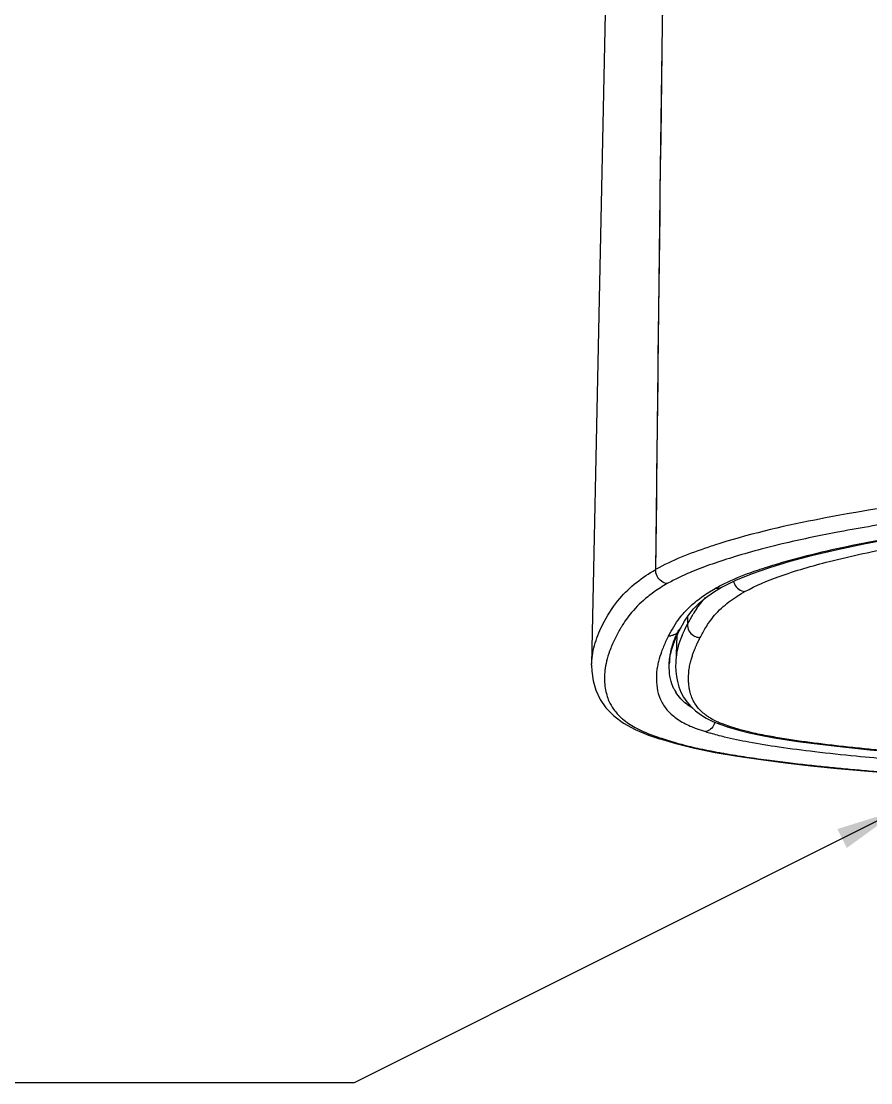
# Model space of a CAD drawing. Extents: x 11295 to 11888, y -24362 to -23942.
# Drawn here: x 11442.85 to 11462.68, y -24293.93 to -24269.13 of the extents above; entities that cross this region are included whole.
import ezdxf

# ---------------------------------------------------------------- set-up
doc = ezdxf.new("R2010")
doc.units = 0
doc.header["$MEASUREMENT"] = 0
doc.layers.get('0').update_dxf_attribs({"linetype": 'CONTINUOUS'})
doc.layers.add('\\M+5B3DF\\M+5B4E7\\M+5CFDF', color=3, linetype='CONTINUOUS', lineweight=18)
doc.styles.add('\\M+5CAFD\\M+5D7D6', font='txt.shx')
doc.dimstyles.new('X\\M+5B3DF\\M+5B4E7\\M+5D1F9\\M+5CABD', dxfattribs={"dimtxt": 2, "dimasz": 1.5, "dimexe": 0.5, "dimexo": 0, "dimgap": 1, "dimtad": 1, "dimtoh": 1, "dimdec": 1, "dimzin": 1, "dimdsep": 46, "dimtxsty": '\\M+5CAFD\\M+5D7D6', "dimcen": 0, "dimadec": 0, "dimazin": 0, "dimtfac": 1, "dimtdec": 1, "dimtmove": 0, "dimatfit": 3, "dimfxl": 0, "dimtolj": 1, "dimtzin": 0, "dimarcsym": 0})

msp = doc.modelspace()

# ---------------------------------------------------------------- linework, layer by layer
at = {"color": 7, "linetype": 'Continuous'}
for p, q in [((11457.4, -24224.642), (11456.165, -24284.153)), ((11459.531, -24282.191), (11459.899, -24282.04)), ((11459.203, -24282.355), (11459.531, -24282.191)), ((11458.826, -24282.6), (11459.01, -24282.472)), ((11458.882, -24282.488), (11459.052, -24282.387)), ((11459.01, -24282.472), (11459.201, -24282.356)), ((11458.333, -24283.152), (11458.435, -24282.999)), ((11458.401, -24283.221), (11458.533, -24282.985)), ((11458.406, -24283.042), (11458.401, -24283.221)), ((11458.435, -24282.999), (11458.546, -24282.859)), ((11458.227, -24283.343), (11458.24, -24283.318)), ((11458.24, -24283.318), (11458.333, -24283.152)), ((11458.123, -24283.564), (11458.175, -24283.446)), ((11458.154, -24283.494), (11458.129, -24284.127)), ((11458.175, -24283.446), (11458.225, -24283.346)), ((11458.227, -24283.343), (11458.225, -24283.346)), ((11458.155, -24283.892), (11458.191, -24283.738)), ((11457.978, -24284.149), (11457.987, -24284.036)), ((11456.165, -24284.175), (11456.165, -24284.153)), ((11457.978, -24284.149), (11457.978, -24284.144)), ((11459.157, -24285.556), (11459.34, -24285.616)), ((11459.428, -24285.621), (11459.217, -24285.549)), ((11458.581, -24285.645), (11458.826, -24285.729)), ((11458.866, -24285.717), (11458.826, -24285.729)), ((11459.33, -24285.613), (11459.382, -24285.63)), ((11459.382, -24285.63), (11459.603, -24285.696)), ((11457.741, -24285.892), (11458.128, -24286.008)), ((11458.128, -24286.008), (11458.57, -24286.116)), ((11458.57, -24286.116), (11459.053, -24286.213)), ((11459.053, -24286.213), (11459.57, -24286.301))]:
    msp.add_line(p, q, dxfattribs=at)
for points in [[(11459.899, -24282.04), (11460.324, -24281.891), (11460.803, -24281.747), (11461.33, -24281.607), (11461.904, -24281.472), (11462.522, -24281.343), (11463.185, -24281.22), (11463.889, -24281.103), (11464.634, -24280.994), (11465.42, -24280.893), (11466.245, -24280.801), (11467.106, -24280.717), (11468.005, -24280.643), (11468.939, -24280.58), (11469.907, -24280.527), (11470.909, -24280.487), (11471.942, -24280.459), (11473.004, -24280.446), (11473.467, -24280.444)], [(11458.546, -24282.859), (11458.673, -24282.728), (11458.826, -24282.6)], [(11457.987, -24284.036), (11458.006, -24283.92), (11458.036, -24283.802), (11458.076, -24283.683), (11458.123, -24283.564)], [(11456.165, -24284.175), (11456.169, -24284.315), (11456.199, -24284.54), (11456.261, -24284.762), (11456.361, -24284.976), (11456.5, -24285.175), (11456.682, -24285.358), (11456.911, -24285.527)], [(11458.129, -24284.127), (11458.127, -24284.192), (11458.131, -24284.316), (11458.144, -24284.438), (11458.168, -24284.56)], [(11458.168, -24284.56), (11458.203, -24284.683), (11458.251, -24284.805)], [(11458.251, -24284.805), (11458.313, -24284.922), (11458.39, -24285.035), (11458.482, -24285.142)], [(11458.482, -24285.142), (11458.588, -24285.241), (11458.708, -24285.331), (11458.842, -24285.414), (11458.992, -24285.489), (11459.157, -24285.556)], [(11456.911, -24285.527), (11457.182, -24285.677), (11457.494, -24285.808), (11457.751, -24285.895)], [(11459.603, -24285.696), (11459.846, -24285.756), (11460.107, -24285.811), (11460.384, -24285.863), (11460.676, -24285.911), (11460.982, -24285.956), (11461.298, -24286), (11461.625, -24286.04), (11461.962, -24286.079), (11462.307, -24286.116), (11462.661, -24286.152), (11463.023, -24286.185), (11463.174, -24286.198)], [(11459.57, -24286.301), (11460.117, -24286.382), (11460.69, -24286.456), (11461.285, -24286.524), (11461.901, -24286.587), (11462.537, -24286.646), (11463.192, -24286.699), (11463.277, -24286.706)]]:
    msp.add_lwpolyline(points, dxfattribs=at)
for centre, radius, start, end in [((11459.661, -24285.33), 3.514, 119.4962, 125.5117), ((11461.073, -24285.941), 4.089, 117.5636, 119.6333), ((11462.106, -24286.603), 4.772, 119.6802, 120.5549), ((11459.986, -24284.428), 2.224, 133.7856, 138.2092), ((11460.756, -24284.347), 2.607, 144.8902, 148.5102), ((11460.775, -24284.971), 3.178, 152.2935, 157.2654), ((11457.97, -24283.195), 0.299, 268.3224, 277.9889), ((11460.938, -24284.637), 3.029, 154.9141, 157.483), ((11461.067, -24284.62), 3.01, 157.6887, 157.9123), ((11458.708, -24283.228), 0.304, 258.1755, 268.2363), ((11459.567, -24284.208), 1.59, 173.193, 177.6838), ((11459.699, -24284.185), 1.571, 173.521, 177.7259), ((11459.739, -24284.19), 1.611, 169.3697, 173.5126), ((11459.287, -24284.488), 1.61, 169.5939, 180.4602), ((11459.417, -24284.513), 1.743, 165.935, 169.5733), ((11458.945, -24284.306), 0.956, 206.1246, 211.4173), ((11460.147, -24281.843), 4.104, 251.2184, 252.9967), ((11459.409, -24280.8), 5.335, 251.8678, 252.9105)]:
    msp.add_arc(centre, radius, start, end, dxfattribs=at)
for points, start_tangent, end_tangent in [([(11459.905, -24183.365), (11459.442, -24201.368), (11458.832, -24221.842), (11458.341, -24241.022), (11457.952, -24260.433), (11457.659, -24281.944)], (-0.019452, -0.999811), (-0.010086, -0.999949)), ([(11459.993, -24183.366), (11459.101, -24213.705), (11458.218, -24246.585), (11457.659, -24281.944)], (-0.021669, -0.999765), (-0.010232, -0.999948)), ([(11488.034, -24281.414), (11487.72, -24281.316), (11484.881, -24280.659), (11481.232, -24280.161), (11477.57, -24279.887), (11473.277, -24279.782), (11469.077, -24279.9), (11465.403, -24280.189), (11461.377, -24280.785), (11459.036, -24281.373), (11458.878, -24281.425)], (-0.951046, 0.309049), (-0.949379, -0.314132)), ([(11473.465, -24280.142), (11472.917, -24280.143), (11470.129, -24280.212), (11467.534, -24280.364), (11465.274, -24280.574), (11463.39, -24280.819), (11461.864, -24281.078), (11460.616, -24281.345), (11460.124, -24281.468)], (-1, 0.000321), (-0.967126, -0.254298)), ([(11473.467, -24280.435), (11469.804, -24280.523), (11466.65, -24280.75), (11464.109, -24281.058), (11462.122, -24281.409), (11460.274, -24281.884), (11459.797, -24282.046)], (-0.99999, -0.004564), (-0.937027, -0.349257)), ([(11459.744, -24282.457), (11460.54, -24282.106), (11461.713, -24281.754), (11463.286, -24281.413), (11465.297, -24281.101), (11467.78, -24280.841), (11470.574, -24280.673), (11473.466, -24280.616)], (0.869962, 0.49312), (1, -0.000392)), ([(11458.878, -24281.425), (11457.659, -24281.944)], (-0.949379, -0.314132), (-0.86864, -0.495444)), ([(11460.124, -24281.468), (11459.519, -24281.639), (11458.979, -24281.814), (11458.496, -24281.999), (11458.314, -24282.078)], (-0.967126, -0.254298), (-0.910439, -0.413642)), ([(11456.165, -24284.153), (11456.169, -24284.074), (11456.269, -24283.596), (11456.466, -24283.147), (11456.823, -24282.616), (11457.659, -24281.944)], (0.022016, 0.999758), (0.869543, 0.493857)), ([(11457.932, -24282.272), (11457.795, -24282.216), (11457.695, -24282.098), (11457.659, -24281.944)], (-0.991942, 0.12669), (0.012094, 0.999927)), ([(11458.314, -24282.078), (11458.196, -24282.133), (11457.931, -24282.272)], (-0.910439, -0.413642), (-0.869823, -0.493364)), ([(11459.797, -24282.046), (11459.181, -24282.316)], (-0.937027, -0.349257), (-0.886378, -0.462962)), ([(11459.478, -24282.218), (11459.499, -24282.276), (11459.6, -24282.401), (11459.744, -24282.457)], (0.249349, -0.968414), (0.994884, -0.10102)), ([(11457.621, -24282.47), (11457.475, -24282.58), (11457.099, -24282.946), (11456.861, -24283.28), (11456.826, -24283.339)], (-0.813277, -0.581877), (-0.500736, -0.8656)), ([(11458.447, -24282.822), (11458.579, -24282.704), (11458.882, -24282.488)], (0.721748, 0.692156), (0.846907, 0.53174)), ([(11459.037, -24283.01), (11459.194, -24282.847), (11459.371, -24282.699), (11459.555, -24282.571), (11459.681, -24282.494)], (0.65068, 0.759352), (0.861054, 0.508513)), ([(11459.201, -24282.356), (11459.186, -24282.364), (11459.052, -24282.387)], (-0.865547, -0.500828), (-0.994891, 0.100959)), ([(11458.623, -24282.847), (11458.743, -24282.692), (11458.827, -24282.599)], (0.576107, 0.817374), (0.692751, 0.721177)), ([(11457.961, -24283.494), (11458.22, -24283.075), (11458.327, -24282.945)], (0.46224, 0.886755), (0.6662, 0.745773)), ([(11458.698, -24283.531), (11458.758, -24283.419), (11458.83, -24283.297), (11458.919, -24283.161), (11459.037, -24283.01)], (0.458837, 0.88852), (0.65068, 0.759352)), ([(11458.282, -24283.477), (11458.295, -24283.446), (11458.308, -24283.417), (11458.319, -24283.391), (11458.33, -24283.367), (11458.34, -24283.345), (11458.349, -24283.326), (11458.357, -24283.309), (11458.364, -24283.294), (11458.371, -24283.28), (11458.377, -24283.268), (11458.382, -24283.258), (11458.387, -24283.248), (11458.392, -24283.238), (11458.396, -24283.229), (11458.399, -24283.224)], (0.379633, 0.925137), (0.453749, 0.891129)), ([(11458.401, -24283.221), (11458.437, -24283.372), (11458.546, -24283.486), (11458.645, -24283.525)], (-0.036948, -0.999317), (0.978962, -0.204044)), ([(11456.826, -24283.339), (11456.699, -24283.581), (11456.586, -24283.848), (11456.514, -24284.086), (11456.476, -24284.298), (11456.465, -24284.479)], (-0.500736, -0.8656), (-0.001976, -0.999998)), ([(11457.988, -24284.02), (11458.005, -24283.908), (11458.094, -24283.594), (11458.139, -24283.476)], (0.118393, 0.992967), (0.382709, 0.923869)), ([(11458.166, -24283.421), (11458.109, -24283.46), (11458.012, -24283.491)], (-0.746379, -0.665521), (-0.990365, -0.138484)), ([(11458.225, -24283.346), (11458.215, -24283.363), (11458.166, -24283.421)], (-0.476455, -0.879199), (-0.746379, -0.665521)), ([(11458.191, -24283.738), (11458.196, -24283.72), (11458.211, -24283.672), (11458.226, -24283.627), (11458.241, -24283.585), (11458.255, -24283.546), (11458.269, -24283.51), (11458.278, -24283.488)], (0.270529, 0.962712), (0.376019, 0.926612)), ([(11458.457, -24284.77), (11458.443, -24284.696), (11458.431, -24284.594), (11458.427, -24284.501), (11458.429, -24284.416), (11458.435, -24284.338), (11458.443, -24284.265), (11458.454, -24284.199), (11458.467, -24284.137), (11458.481, -24284.081), (11458.495, -24284.028), (11458.51, -24283.98), (11458.524, -24283.935), (11458.539, -24283.894), (11458.553, -24283.855), (11458.567, -24283.82), (11458.581, -24283.786), (11458.594, -24283.755), (11458.606, -24283.727), (11458.617, -24283.7), (11458.628, -24283.676), (11458.638, -24283.655), (11458.647, -24283.636), (11458.655, -24283.619), (11458.662, -24283.604), (11458.668, -24283.59), (11458.674, -24283.579), (11458.68, -24283.568), (11458.685, -24283.558), (11458.689, -24283.549), (11458.694, -24283.54), (11458.698, -24283.531)], (-0.217806, 0.975992), (0.456659, 0.889642)), ([(11457.844, -24283.743), (11457.797, -24283.862), (11457.727, -24284.089)], (-0.385427, -0.922738), (-0.242291, -0.970204)), ([(11458.086, -24284.727), (11458.007, -24284.499), (11457.977, -24284.239), (11457.978, -24284.149)], (-0.440048, 0.897974), (0.036884, 0.99932)), ([(11456.465, -24284.479), (11456.465, -24284.49), (11456.477, -24284.668), (11456.509, -24284.84), (11456.555, -24284.981)], (-0.001976, -0.999998), (0.370361, -0.928888)), ([(11457.677, -24284.501), (11457.706, -24284.776), (11457.794, -24285.024)], (0.008583, -0.999963), (0.452548, -0.89174)), ([(11458.525, -24285.183), (11458.247, -24284.961), (11458.129, -24284.805)], (-0.856133, 0.516755), (-0.52102, 0.853545)), ([(11458.797, -24285.316), (11458.694, -24285.221), (11458.578, -24285.071), (11458.507, -24284.933), (11458.466, -24284.809), (11458.457, -24284.77)], (-0.778176, 0.628046), (-0.217806, 0.975992)), ([(11456.555, -24284.981), (11456.569, -24285.016), (11456.678, -24285.205), (11456.865, -24285.411), (11456.888, -24285.43)], (0.370361, -0.928888), (0.763441, -0.645877)), ([(11457.794, -24285.024), (11457.947, -24285.244), (11458.171, -24285.437)], (0.452548, -0.89174), (0.827542, -0.561403)), ([(11456.888, -24285.43), (11457.181, -24285.63), (11457.692, -24285.852), (11457.749, -24285.871)], (0.763441, -0.645877), (0.95026, -0.311457)), ([(11458.171, -24285.437), (11458.468, -24285.598), (11458.581, -24285.645)], (0.827542, -0.561403), (0.93218, -0.361995)), ([(11458.949, -24285.42), (11458.873, -24285.372), (11458.797, -24285.316)], (-0.859748, 0.510719), (-0.778176, 0.628046)), ([(11459.045, -24285.511), (11459.028, -24285.557), (11458.942, -24285.67), (11458.866, -24285.717)], (-0.294122, -0.955768), (-0.930261, -0.366898)), ([(11459.217, -24285.549), (11459.121, -24285.509), (11458.949, -24285.42)], (-0.931902, 0.362711), (-0.859748, 0.510719)), ([(11459.837, -24285.976), (11459.266, -24285.855), (11458.947, -24285.768)], (-0.983182, 0.18263), (-0.956167, 0.292823)), ([(11459.34, -24285.616), (11459.428, -24285.621)], (0.960731, -0.277481), (0.984221, 0.176942)), ([(11459.7, -24285.702), (11459.428, -24285.621)], (-0.967003, 0.254764), (-0.945137, 0.326674)), ([(11463.174, -24286.188), (11462.747, -24286.15), (11462.319, -24286.107), (11461.883, -24286.06), (11461.46, -24286.009), (11461.061, -24285.956), (11460.668, -24285.897), (11460.261, -24285.826), (11459.838, -24285.737), (11459.7, -24285.702)], (-0.996239, 0.086652), (-0.967003, 0.254764)), ([(11457.752, -24285.895), (11457.841, -24285.9)], (0.958881, -0.283807), (0.982652, 0.185457)), ([(11457.841, -24285.9), (11458.238, -24286.018), (11458.26, -24286.024)], (0.948447, -0.316935), (0.967093, -0.254422)), ([(11458.26, -24286.024), (11458.694, -24286.127), (11459.224, -24286.23), (11459.268, -24286.238)], (0.967093, -0.254422), (0.984967, -0.172744)), ([(11463.174, -24286.38), (11462.341, -24286.305), (11461.375, -24286.201), (11460.541, -24286.091), (11459.837, -24285.976)], (-0.996578, 0.082663), (-0.983182, 0.18263)), ([(11459.268, -24286.238), (11459.783, -24286.322), (11460.322, -24286.398), (11460.811, -24286.459), (11461.255, -24286.51), (11461.674, -24286.554), (11462.091, -24286.595), (11462.522, -24286.634), (11462.979, -24286.673), (11463.272, -24286.696)], (0.984967, -0.172744), (0.997071, -0.07648))]:
    msp.add_spline(points, degree=3, dxfattribs=dict(at, start_tangent=start_tangent, end_tangent=end_tangent))

# ---------------------------------------------------------------- leaders
at = {"layer": '\\M+5B3DF\\M+5B4E7\\M+5CFDF'}
msp.add_leader([(11463.354, -24287.552), (11450.623, -24293.931), (11399.54, -24293.931)], dimstyle='X\\M+5B3DF\\M+5B4E7\\M+5D1F9\\M+5CABD', override={"dimtxt": 6}, dxfattribs=at)

doc.saveas('drawing.dxf')
